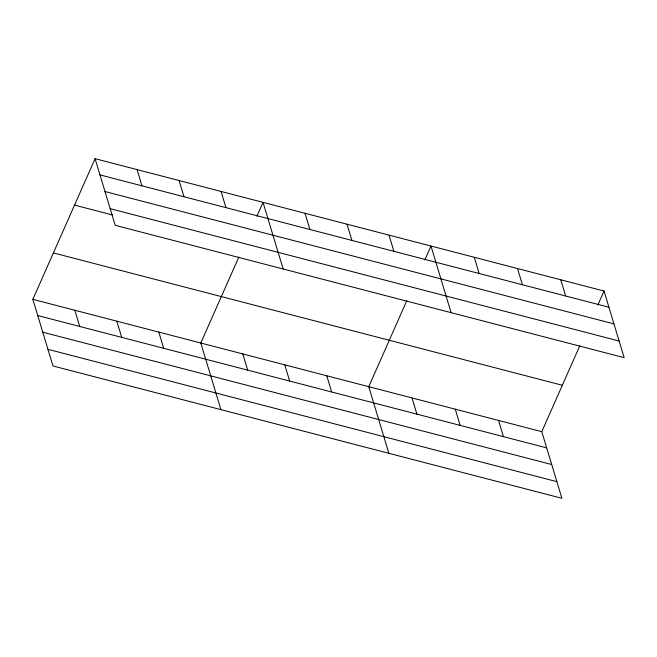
<?xml version="1.0" encoding="UTF-8"?>
<svg xmlns="http://www.w3.org/2000/svg" width="657" height="657" viewBox="0 0 657 657"><rect width="100%" height="100%" fill="white"/><g stroke="black" fill="none" stroke-linecap="round" stroke-linejoin="round"><path stroke-width="0.99" d="M579.827 345.722L541.795 431.682L561.907 498.31L52.971 365.965L32.85 299.337L95.093 158.69L604.029 291.035L624.15 357.663L115.205 225.318L95.093 158.69M238.836 257.051L200.804 343.011L220.916 409.64M256.879 216.284L263.038 202.364L283.159 268.992M406.79 300.725L368.749 386.686L388.87 453.314M424.833 259.958L430.992 246.038L451.113 312.666M597.87 304.955L604.029 291.035M99.987 174.902L608.924 307.246M105.005 191.54L613.95 323.885M110.187 208.68L619.124 341.024M74.553 205.099L112.634 215.003M53.389 252.92L562.335 385.265M32.85 299.337L541.795 431.682M37.745 315.549L546.69 447.893M42.771 332.187L551.708 464.532M47.945 349.327L556.89 481.671M560.774 279.783L565.669 295.995M517.511 268.532L522.405 284.744M474.255 257.281L479.15 273.501M498.532 420.431L503.426 436.642M455.268 409.18L460.163 425.391M389.001 235.116L393.896 251.327M412.013 397.937L416.908 414.148M347.019 224.201L351.914 240.413M305.029 213.279L309.923 229.49M326.767 375.763L331.662 391.974M284.777 364.849L289.671 381.06M221.056 191.442L225.951 207.653M242.786 353.926L247.681 370.137M179.065 180.527L183.96 196.739M137.075 169.605L141.969 185.816M158.813 332.089L163.708 348.3M116.823 321.174L121.717 337.386M74.841 310.252L79.735 326.463"/></g></svg>
